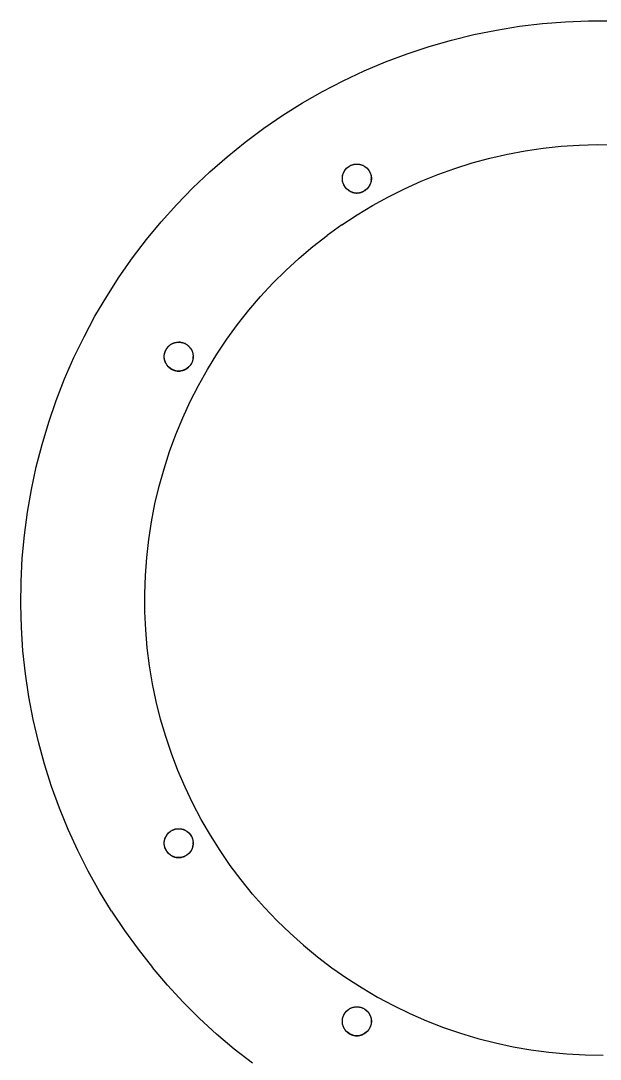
# Model space of a CAD drawing. Header units: millimetres. Extents: x -65 to 188, y -225 to 38.
# Drawn here: x -50 to 0, y -149.6 to -60 of the extents above; entities that cross this region are included whole.
import ezdxf

# ---------------------------------------------------------------- set-up
doc = ezdxf.new("R2010")
doc.units = ezdxf.units.MM
doc.layers.add('FRONT_XZ', color=7, linetype='Continuous')

msp = doc.modelspace()

# ---------------------------------------------------------------- linework, layer by layer
for centre in [(-21, -73.627), (-36.373, -89), (-36.373, -131), (-21, -146.373)]:
    msp.add_circle(centre, 1.25)
at = {"layer": 'FRONT_XZ'}
for p, q in [((-2.996, -60.09), (-0.999, -60.01)), ((-0.999, -60.01), (0.999, -60.01)), ((-10.903, -61.203), (-8.945, -60.807)), ((-8.945, -60.807), (-6.972, -60.488)), ((-6.972, -60.488), (-4.988, -60.249)), ((-4.988, -60.249), (-2.996, -60.09)), ((-14.765, -62.23), (-12.844, -61.678)), ((-12.844, -61.678), (-10.903, -61.203)), ((-16.662, -62.858), (-14.765, -62.23)), ((-20.373, -64.339), (-18.533, -63.561)), ((-18.533, -63.561), (-16.662, -62.858)), ((-22.182, -65.19), (-20.373, -64.339)), ((-23.955, -66.112), (-22.182, -65.19)), ((-25.689, -67.104), (-23.955, -66.112)), ((-27.383, -68.165), (-25.689, -67.104)), ((-29.032, -69.292), (-27.383, -68.165)), ((-30.636, -70.485), (-29.032, -69.292)), ((-32.19, -71.741), (-30.636, -70.485)), ((-3.372, -70.845), (-1.813, -70.742)), ((-1.813, -70.742), (-0.251, -70.701)), ((-0.251, -70.701), (1.312, -70.722)), ((-9.532, -71.873), (-8.008, -71.525)), ((-8.008, -71.525), (-6.472, -71.237)), ((-6.472, -71.237), (-4.926, -71.01)), ((-4.926, -71.01), (-3.372, -70.845)), ((-33.694, -73.058), (-32.19, -71.741)), ((-21.763, -72.637), (-21.723, -72.607)), ((-21.723, -72.607), (-21.681, -72.579)), ((-21.681, -72.579), (-21.639, -72.553)), ((-21.639, -72.553), (-21.596, -72.528)), ((-21.596, -72.528), (-21.552, -72.505)), ((-21.552, -72.505), (-21.507, -72.484)), ((-21.507, -72.484), (-21.461, -72.465)), ((-21.461, -72.465), (-21.415, -72.448)), ((-21.415, -72.448), (-21.367, -72.432)), ((-21.367, -72.432), (-21.32, -72.418)), ((-21.32, -72.418), (-21.271, -72.407)), ((-21.271, -72.407), (-21.222, -72.397)), ((-21.222, -72.397), (-21.173, -72.389)), ((-21.173, -72.389), (-21.124, -72.383)), ((-21.124, -72.383), (-21.075, -72.379)), ((-21.075, -72.379), (-21.025, -72.377)), ((-21.025, -72.377), (-20.975, -72.377)), ((-20.975, -72.377), (-20.925, -72.379)), ((-20.925, -72.379), (-20.876, -72.383)), ((-20.876, -72.383), (-20.827, -72.389)), ((-20.827, -72.389), (-20.778, -72.397)), ((-20.778, -72.397), (-20.729, -72.407)), ((-20.729, -72.407), (-20.68, -72.418)), ((-20.68, -72.418), (-20.633, -72.432)), ((-20.633, -72.432), (-20.585, -72.448)), ((-20.585, -72.448), (-20.539, -72.465)), ((-20.539, -72.465), (-20.493, -72.484)), ((-20.493, -72.484), (-20.448, -72.505)), ((-20.448, -72.505), (-20.404, -72.528)), ((-20.404, -72.528), (-20.361, -72.553)), ((-20.361, -72.553), (-20.319, -72.579)), ((-20.319, -72.579), (-20.277, -72.607)), ((-20.277, -72.607), (-20.237, -72.637)), ((-12.531, -72.751), (-11.04, -72.282)), ((-11.04, -72.282), (-9.532, -71.873)), ((-35.143, -74.433), (-33.694, -73.058)), ((-22.246, -73.528), (-22.241, -73.478)), ((-22.241, -73.478), (-22.234, -73.429)), ((-22.234, -73.429), (-22.225, -73.38)), ((-22.225, -73.38), (-22.215, -73.332)), ((-22.215, -73.332), (-22.202, -73.283)), ((-22.202, -73.283), (-22.187, -73.236)), ((-22.187, -73.236), (-22.171, -73.189)), ((-22.171, -73.189), (-22.152, -73.143)), ((-22.152, -73.143), (-22.132, -73.097)), ((-22.132, -73.097), (-22.11, -73.053)), ((-22.11, -73.053), (-22.087, -73.009)), ((-22.087, -73.009), (-22.061, -72.966)), ((-22.061, -72.966), (-22.034, -72.925)), ((-22.034, -72.925), (-22.005, -72.884)), ((-22.005, -72.884), (-21.975, -72.845)), ((-21.975, -72.845), (-21.943, -72.807)), ((-21.943, -72.807), (-21.91, -72.77)), ((-21.91, -72.77), (-21.875, -72.734)), ((-21.875, -72.734), (-21.839, -72.7)), ((-21.839, -72.7), (-21.801, -72.668)), ((-21.801, -72.668), (-21.763, -72.637)), ((-20.199, -72.668), (-20.237, -72.637)), ((-20.161, -72.7), (-20.199, -72.668)), ((-20.125, -72.734), (-20.161, -72.7)), ((-20.125, -72.734), (-20.09, -72.77)), ((-20.09, -72.77), (-20.057, -72.807)), ((-20.057, -72.807), (-20.025, -72.845)), ((-20.025, -72.845), (-19.995, -72.884)), ((-19.995, -72.884), (-19.966, -72.925)), ((-19.966, -72.925), (-19.939, -72.966)), ((-19.913, -73.009), (-19.939, -72.966)), ((-19.89, -73.053), (-19.913, -73.009)), ((-19.89, -73.053), (-19.868, -73.097)), ((-19.868, -73.097), (-19.848, -73.143)), ((-19.848, -73.143), (-19.829, -73.189)), ((-19.829, -73.189), (-19.813, -73.236)), ((-19.813, -73.236), (-19.798, -73.283)), ((-19.798, -73.283), (-19.785, -73.332)), ((-19.785, -73.332), (-19.775, -73.38)), ((-19.775, -73.38), (-19.766, -73.429)), ((-19.766, -73.429), (-19.759, -73.478)), ((-19.759, -73.478), (-19.754, -73.528)), ((-15.451, -73.865), (-14.002, -73.279)), ((-14.002, -73.279), (-12.531, -72.751)), ((-22.25, -73.627), (-22.249, -73.577)), ((-22.249, -73.677), (-22.25, -73.627)), ((-22.249, -73.577), (-22.246, -73.528)), ((-22.246, -73.726), (-22.249, -73.677)), ((-22.241, -73.776), (-22.246, -73.726)), ((-22.234, -73.825), (-22.241, -73.776)), ((-22.225, -73.874), (-22.234, -73.825)), ((-22.215, -73.922), (-22.225, -73.874)), ((-22.202, -73.97), (-22.215, -73.922)), ((-22.187, -74.018), (-22.202, -73.97)), ((-22.171, -74.065), (-22.187, -74.018)), ((-22.152, -74.111), (-22.171, -74.065)), ((-22.132, -74.156), (-22.152, -74.111)), ((-22.11, -74.201), (-22.132, -74.156)), ((-22.087, -74.245), (-22.11, -74.201)), ((-22.061, -74.287), (-22.087, -74.245)), ((-22.034, -74.329), (-22.061, -74.287)), ((-22.005, -74.37), (-22.034, -74.329)), ((-21.975, -74.409), (-22.005, -74.37)), ((-20.025, -74.409), (-19.995, -74.37)), ((-19.966, -74.329), (-19.995, -74.37)), ((-19.939, -74.287), (-19.966, -74.329)), ((-19.913, -74.245), (-19.939, -74.287)), ((-19.89, -74.201), (-19.913, -74.245)), ((-19.868, -74.156), (-19.89, -74.201)), ((-19.848, -74.111), (-19.868, -74.156)), ((-19.829, -74.065), (-19.848, -74.111)), ((-19.813, -74.018), (-19.829, -74.065)), ((-19.798, -73.97), (-19.813, -74.018)), ((-19.785, -73.922), (-19.798, -73.97)), ((-19.775, -73.874), (-19.785, -73.922)), ((-19.766, -73.825), (-19.775, -73.874)), ((-19.759, -73.776), (-19.766, -73.825)), ((-19.759, -73.776), (-19.754, -73.726)), ((-19.754, -73.528), (-19.751, -73.577)), ((-19.754, -73.726), (-19.751, -73.677)), ((-19.75, -73.627), (-19.751, -73.577)), ((-19.751, -73.677), (-19.75, -73.627)), ((-16.875, -74.507), (-15.451, -73.865)), ((-36.536, -75.866), (-35.143, -74.433)), ((-21.943, -74.447), (-21.975, -74.409)), ((-21.91, -74.484), (-21.943, -74.447)), ((-21.91, -74.484), (-21.875, -74.52)), ((-21.875, -74.52), (-21.839, -74.554)), ((-21.839, -74.554), (-21.801, -74.586)), ((-21.801, -74.586), (-21.763, -74.617)), ((-21.763, -74.617), (-21.723, -74.647)), ((-21.723, -74.647), (-21.681, -74.675)), ((-21.681, -74.675), (-21.639, -74.701)), ((-21.639, -74.701), (-21.596, -74.726)), ((-21.596, -74.726), (-21.552, -74.748)), ((-21.552, -74.748), (-21.507, -74.77)), ((-21.507, -74.77), (-21.461, -74.789)), ((-21.461, -74.789), (-21.415, -74.806)), ((-21.415, -74.806), (-21.367, -74.822)), ((-21.367, -74.822), (-21.32, -74.835)), ((-21.32, -74.835), (-21.271, -74.847)), ((-21.271, -74.847), (-21.222, -74.857)), ((-21.222, -74.857), (-21.173, -74.865)), ((-21.173, -74.865), (-21.124, -74.871)), ((-21.124, -74.871), (-21.075, -74.875)), ((-21.075, -74.875), (-21.025, -74.877)), ((-21.025, -74.877), (-20.975, -74.877)), ((-20.975, -74.877), (-20.925, -74.875)), ((-20.925, -74.875), (-20.876, -74.871)), ((-20.876, -74.871), (-20.827, -74.865)), ((-20.827, -74.865), (-20.778, -74.857)), ((-20.778, -74.857), (-20.729, -74.847)), ((-20.729, -74.847), (-20.68, -74.835)), ((-20.68, -74.835), (-20.633, -74.822)), ((-20.633, -74.822), (-20.585, -74.806)), ((-20.585, -74.806), (-20.539, -74.789)), ((-20.539, -74.789), (-20.493, -74.77)), ((-20.493, -74.77), (-20.448, -74.748)), ((-20.448, -74.748), (-20.404, -74.726)), ((-20.404, -74.726), (-20.361, -74.701)), ((-20.361, -74.701), (-20.319, -74.675)), ((-20.319, -74.675), (-20.277, -74.647)), ((-20.277, -74.647), (-20.237, -74.617)), ((-20.237, -74.617), (-20.199, -74.586)), ((-20.199, -74.586), (-20.161, -74.554)), ((-20.161, -74.554), (-20.125, -74.52)), ((-20.125, -74.52), (-20.09, -74.484)), ((-20.09, -74.484), (-20.057, -74.447)), ((-20.057, -74.447), (-20.025, -74.409)), ((-19.641, -75.96), (-18.273, -75.206)), ((-18.273, -75.206), (-16.875, -74.507)), ((-37.871, -77.353), (-36.536, -75.866)), ((-20.979, -76.768), (-19.641, -75.96)), ((-22.284, -77.628), (-20.979, -76.768)), ((-39.145, -78.893), (-37.871, -77.353)), ((-22.284, -77.628), (-23.553, -78.54)), ((-24.785, -79.501), (-23.553, -78.54)), ((-40.357, -80.482), (-39.145, -78.893)), ((-25.978, -80.511), (-24.785, -79.501)), ((-41.504, -82.118), (-40.357, -80.482)), ((-27.13, -81.567), (-25.978, -80.511)), ((-28.239, -82.668), (-27.13, -81.567)), ((-42.585, -83.799), (-41.504, -82.118)), ((-29.303, -83.812), (-28.239, -82.668)), ((-43.598, -85.521), (-42.585, -83.799)), ((-30.321, -84.998), (-29.303, -83.812)), ((-31.291, -86.223), (-30.321, -84.998)), ((-44.541, -87.283), (-43.598, -85.521)), ((-32.212, -87.486), (-31.291, -86.223)), ((-45.413, -89.081), (-44.541, -87.283)), ((-36.88, -87.857), (-36.834, -87.838)), ((-36.834, -87.838), (-36.788, -87.821)), ((-36.788, -87.821), (-36.74, -87.805)), ((-36.74, -87.805), (-36.693, -87.792)), ((-36.693, -87.792), (-36.644, -87.78)), ((-36.644, -87.78), (-36.596, -87.77)), ((-36.596, -87.77), (-36.546, -87.762)), ((-36.546, -87.762), (-36.497, -87.756)), ((-36.497, -87.756), (-36.448, -87.752)), ((-36.448, -87.752), (-36.398, -87.75)), ((-36.398, -87.75), (-36.348, -87.75)), ((-36.299, -87.752), (-36.348, -87.75)), ((-36.249, -87.756), (-36.299, -87.752)), ((-36.249, -87.756), (-36.2, -87.762)), ((-36.2, -87.762), (-36.151, -87.77)), ((-36.151, -87.77), (-36.102, -87.78)), ((-36.102, -87.78), (-36.054, -87.792)), ((-36.054, -87.792), (-36.006, -87.805)), ((-36.006, -87.805), (-35.959, -87.821)), ((-35.959, -87.821), (-35.912, -87.838)), ((-35.912, -87.838), (-35.866, -87.857)), ((-33.082, -88.784), (-32.212, -87.486)), ((-37.598, -88.753), (-37.588, -88.705)), ((-37.588, -88.705), (-37.575, -88.657)), ((-37.575, -88.657), (-37.56, -88.609)), ((-37.56, -88.609), (-37.544, -88.562)), ((-37.544, -88.562), (-37.526, -88.516)), ((-37.526, -88.516), (-37.505, -88.47)), ((-37.505, -88.47), (-37.483, -88.426)), ((-37.483, -88.426), (-37.46, -88.382)), ((-37.46, -88.382), (-37.434, -88.339)), ((-37.434, -88.339), (-37.407, -88.298)), ((-37.407, -88.298), (-37.378, -88.257)), ((-37.378, -88.257), (-37.348, -88.218)), ((-37.348, -88.218), (-37.316, -88.18)), ((-37.316, -88.18), (-37.283, -88.143)), ((-37.283, -88.143), (-37.248, -88.107)), ((-37.248, -88.107), (-37.212, -88.073)), ((-37.212, -88.073), (-37.174, -88.041)), ((-37.174, -88.041), (-37.136, -88.01)), ((-37.136, -88.01), (-37.096, -87.98)), ((-37.096, -87.98), (-37.055, -87.952)), ((-37.055, -87.952), (-37.012, -87.926)), ((-37.012, -87.926), (-36.969, -87.901)), ((-36.969, -87.901), (-36.925, -87.878)), ((-36.925, -87.878), (-36.88, -87.857)), ((-35.821, -87.878), (-35.866, -87.857)), ((-35.777, -87.901), (-35.821, -87.878)), ((-35.777, -87.901), (-35.734, -87.926)), ((-35.734, -87.926), (-35.692, -87.952)), ((-35.692, -87.952), (-35.65, -87.98)), ((-35.65, -87.98), (-35.61, -88.01)), ((-35.61, -88.01), (-35.572, -88.041)), ((-35.572, -88.041), (-35.534, -88.073)), ((-35.534, -88.073), (-35.498, -88.107)), ((-35.498, -88.107), (-35.463, -88.143)), ((-35.463, -88.143), (-35.43, -88.18)), ((-35.43, -88.18), (-35.398, -88.218)), ((-35.368, -88.257), (-35.398, -88.218)), ((-35.339, -88.298), (-35.368, -88.257)), ((-35.339, -88.298), (-35.312, -88.339)), ((-35.312, -88.339), (-35.286, -88.382)), ((-35.286, -88.382), (-35.263, -88.426)), ((-35.263, -88.426), (-35.241, -88.47)), ((-35.241, -88.47), (-35.221, -88.516)), ((-35.221, -88.516), (-35.202, -88.562)), ((-35.202, -88.562), (-35.186, -88.609)), ((-35.186, -88.609), (-35.171, -88.657)), ((-35.171, -88.657), (-35.158, -88.705)), ((-35.158, -88.705), (-35.148, -88.753)), ((-46.213, -90.912), (-45.413, -89.081)), ((-37.623, -89), (-37.622, -88.95)), ((-37.622, -89.05), (-37.623, -89)), ((-37.622, -88.95), (-37.619, -88.901)), ((-37.619, -89.099), (-37.622, -89.05)), ((-37.619, -88.901), (-37.614, -88.851)), ((-37.614, -89.149), (-37.619, -89.099)), ((-37.614, -88.851), (-37.607, -88.802)), ((-37.607, -89.198), (-37.614, -89.149)), ((-37.607, -88.802), (-37.598, -88.753)), ((-37.598, -89.247), (-37.607, -89.198)), ((-37.588, -89.295), (-37.598, -89.247)), ((-37.575, -89.343), (-37.588, -89.295)), ((-37.56, -89.391), (-37.575, -89.343)), ((-37.544, -89.438), (-37.56, -89.391)), ((-37.526, -89.484), (-37.544, -89.438)), ((-37.505, -89.53), (-37.526, -89.484)), ((-37.483, -89.574), (-37.505, -89.53)), ((-37.46, -89.618), (-37.483, -89.574)), ((-37.434, -89.661), (-37.46, -89.618)), ((-35.286, -89.618), (-35.312, -89.661)), ((-35.263, -89.574), (-35.286, -89.618)), ((-35.241, -89.53), (-35.263, -89.574)), ((-35.221, -89.484), (-35.241, -89.53)), ((-35.202, -89.438), (-35.221, -89.484)), ((-35.186, -89.391), (-35.202, -89.438)), ((-35.171, -89.343), (-35.186, -89.391)), ((-35.158, -89.295), (-35.171, -89.343)), ((-35.148, -89.247), (-35.158, -89.295)), ((-35.148, -88.753), (-35.139, -88.802)), ((-35.139, -89.198), (-35.148, -89.247)), ((-35.139, -88.802), (-35.132, -88.851)), ((-35.132, -89.149), (-35.139, -89.198)), ((-35.132, -88.851), (-35.127, -88.901)), ((-35.127, -89.099), (-35.132, -89.149)), ((-35.127, -88.901), (-35.124, -88.95)), ((-35.127, -89.099), (-35.124, -89.05)), ((-35.124, -88.95), (-35.123, -89)), ((-35.124, -89.05), (-35.123, -89)), ((-33.899, -90.116), (-33.082, -88.784)), ((-37.407, -89.702), (-37.434, -89.661)), ((-37.378, -89.743), (-37.407, -89.702)), ((-37.348, -89.782), (-37.378, -89.743)), ((-37.316, -89.82), (-37.348, -89.782)), ((-37.283, -89.857), (-37.316, -89.82)), ((-37.283, -89.857), (-37.248, -89.893)), ((-37.248, -89.893), (-37.212, -89.927)), ((-37.212, -89.927), (-37.174, -89.959)), ((-37.174, -89.959), (-37.136, -89.99)), ((-37.136, -89.99), (-37.096, -90.02)), ((-37.096, -90.02), (-37.055, -90.048)), ((-37.055, -90.048), (-37.012, -90.074)), ((-37.012, -90.074), (-36.969, -90.099)), ((-36.969, -90.099), (-36.925, -90.122)), ((-36.925, -90.122), (-36.88, -90.143)), ((-36.88, -90.143), (-36.834, -90.162)), ((-36.834, -90.162), (-36.788, -90.179)), ((-36.788, -90.179), (-36.74, -90.195)), ((-36.74, -90.195), (-36.693, -90.208)), ((-36.693, -90.208), (-36.644, -90.22)), ((-36.644, -90.22), (-36.596, -90.23)), ((-36.596, -90.23), (-36.546, -90.238)), ((-36.546, -90.238), (-36.497, -90.244)), ((-36.497, -90.244), (-36.448, -90.248)), ((-36.448, -90.248), (-36.398, -90.25)), ((-36.398, -90.25), (-36.348, -90.25)), ((-36.348, -90.25), (-36.299, -90.248)), ((-36.299, -90.248), (-36.249, -90.244)), ((-36.249, -90.244), (-36.2, -90.238)), ((-36.151, -90.23), (-36.2, -90.238)), ((-36.102, -90.22), (-36.151, -90.23)), ((-36.054, -90.208), (-36.102, -90.22)), ((-36.054, -90.208), (-36.006, -90.195)), ((-36.006, -90.195), (-35.959, -90.179)), ((-35.959, -90.179), (-35.912, -90.162)), ((-35.912, -90.162), (-35.866, -90.143)), ((-35.866, -90.143), (-35.821, -90.122)), ((-35.821, -90.122), (-35.777, -90.099)), ((-35.777, -90.099), (-35.734, -90.074)), ((-35.734, -90.074), (-35.692, -90.048)), ((-35.692, -90.048), (-35.65, -90.02)), ((-35.65, -90.02), (-35.61, -89.99)), ((-35.61, -89.99), (-35.572, -89.959)), ((-35.572, -89.959), (-35.534, -89.927)), ((-35.534, -89.927), (-35.498, -89.893)), ((-35.498, -89.893), (-35.463, -89.857)), ((-35.463, -89.857), (-35.43, -89.82)), ((-35.398, -89.782), (-35.43, -89.82)), ((-35.368, -89.743), (-35.398, -89.782)), ((-35.339, -89.702), (-35.368, -89.743)), ((-35.312, -89.661), (-35.339, -89.702)), ((-34.663, -91.48), (-33.899, -90.116)), ((-46.939, -92.774), (-46.213, -90.912)), ((-35.371, -92.872), (-34.663, -91.48)), ((-47.59, -94.663), (-46.939, -92.774)), ((-36.024, -94.292), (-35.371, -92.872)), ((-48.165, -96.577), (-47.59, -94.663)), ((-36.62, -95.737), (-36.024, -94.292)), ((-37.158, -97.204), (-36.62, -95.737)), ((-48.663, -98.513), (-48.165, -96.577)), ((-37.638, -98.691), (-37.158, -97.204)), ((-49.083, -100.466), (-48.663, -98.513)), ((-38.058, -100.197), (-37.638, -98.691)), ((-38.417, -101.718), (-38.058, -100.197)), ((-49.424, -102.435), (-49.083, -100.466)), ((-38.716, -103.251), (-38.417, -101.718)), ((-49.687, -104.416), (-49.424, -102.435)), ((-38.954, -104.796), (-38.716, -103.251)), ((-49.871, -106.406), (-49.687, -104.416)), ((-39.13, -106.349), (-38.954, -104.796)), ((-49.974, -108.402), (-49.871, -106.406)), ((-39.244, -107.907), (-39.13, -106.349)), ((-49.998, -110.4), (-49.974, -108.402)), ((-39.296, -109.469), (-39.244, -107.907)), ((-39.286, -111.032), (-39.296, -109.469)), ((-49.942, -112.397), (-49.998, -110.4)), ((-39.214, -112.593), (-39.286, -111.032)), ((-49.807, -114.391), (-49.942, -112.397)), ((-39.08, -114.15), (-39.214, -112.593)), ((-49.592, -116.378), (-49.807, -114.391)), ((-38.884, -115.7), (-39.08, -114.15)), ((-49.297, -118.354), (-49.592, -116.378)), ((-38.627, -117.242), (-38.884, -115.7)), ((-38.309, -118.772), (-38.627, -117.242)), ((-48.924, -120.318), (-49.297, -118.354)), ((-37.93, -120.288), (-38.309, -118.772)), ((-48.473, -122.264), (-48.924, -120.318)), ((-37.491, -121.788), (-37.93, -120.288)), ((-36.992, -123.269), (-37.491, -121.788)), ((-47.944, -124.191), (-48.473, -122.264)), ((-36.436, -124.729), (-36.992, -123.269)), ((-47.338, -126.096), (-47.944, -124.191)), ((-35.821, -126.166), (-36.436, -124.729)), ((-46.657, -127.975), (-47.338, -126.096)), ((-35.15, -127.577), (-35.821, -126.166)), ((-45.902, -129.825), (-46.657, -127.975)), ((-34.424, -128.961), (-35.15, -127.577)), ((-33.642, -130.314), (-34.424, -128.961)), ((-45.073, -131.643), (-45.902, -129.825)), ((-37.096, -129.98), (-37.055, -129.952)), ((-37.055, -129.952), (-37.012, -129.926)), ((-37.012, -129.926), (-36.969, -129.901)), ((-36.969, -129.901), (-36.925, -129.878)), ((-36.925, -129.878), (-36.88, -129.857)), ((-36.88, -129.857), (-36.834, -129.838)), ((-36.834, -129.838), (-36.788, -129.821)), ((-36.788, -129.821), (-36.74, -129.805)), ((-36.693, -129.792), (-36.74, -129.805)), ((-36.644, -129.78), (-36.693, -129.792)), ((-36.644, -129.78), (-36.596, -129.77)), ((-36.596, -129.77), (-36.546, -129.762)), ((-36.546, -129.762), (-36.497, -129.756)), ((-36.497, -129.756), (-36.448, -129.752)), ((-36.448, -129.752), (-36.398, -129.75)), ((-36.398, -129.75), (-36.348, -129.75)), ((-36.348, -129.75), (-36.299, -129.752)), ((-36.299, -129.752), (-36.249, -129.756)), ((-36.249, -129.756), (-36.2, -129.762)), ((-36.2, -129.762), (-36.151, -129.77)), ((-36.151, -129.77), (-36.102, -129.78)), ((-36.102, -129.78), (-36.054, -129.792)), ((-36.054, -129.792), (-36.006, -129.805)), ((-35.959, -129.821), (-36.006, -129.805)), ((-35.912, -129.838), (-35.959, -129.821)), ((-35.912, -129.838), (-35.866, -129.857)), ((-35.866, -129.857), (-35.821, -129.878)), ((-35.821, -129.878), (-35.777, -129.901)), ((-35.777, -129.901), (-35.734, -129.926)), ((-35.734, -129.926), (-35.692, -129.952)), ((-35.692, -129.952), (-35.65, -129.98)), ((-37.619, -130.901), (-37.614, -130.851)), ((-37.614, -130.851), (-37.607, -130.802)), ((-37.607, -130.802), (-37.598, -130.753)), ((-37.598, -130.753), (-37.588, -130.705)), ((-37.588, -130.705), (-37.575, -130.657)), ((-37.575, -130.657), (-37.56, -130.609)), ((-37.56, -130.609), (-37.544, -130.562)), ((-37.544, -130.562), (-37.526, -130.516)), ((-37.526, -130.516), (-37.505, -130.47)), ((-37.505, -130.47), (-37.483, -130.426)), ((-37.483, -130.426), (-37.46, -130.382)), ((-37.46, -130.382), (-37.434, -130.339)), ((-37.434, -130.339), (-37.407, -130.298)), ((-37.407, -130.298), (-37.378, -130.257)), ((-37.378, -130.257), (-37.348, -130.218)), ((-37.348, -130.218), (-37.316, -130.18)), ((-37.316, -130.18), (-37.283, -130.143)), ((-37.283, -130.143), (-37.248, -130.107)), ((-37.248, -130.107), (-37.212, -130.073)), ((-37.174, -130.041), (-37.212, -130.073)), ((-37.136, -130.01), (-37.174, -130.041)), ((-37.136, -130.01), (-37.096, -129.98)), ((-35.65, -129.98), (-35.61, -130.01)), ((-35.61, -130.01), (-35.572, -130.041)), ((-35.572, -130.041), (-35.534, -130.073)), ((-35.534, -130.073), (-35.498, -130.107)), ((-35.498, -130.107), (-35.463, -130.143)), ((-35.463, -130.143), (-35.43, -130.18)), ((-35.43, -130.18), (-35.398, -130.218)), ((-35.398, -130.218), (-35.368, -130.257)), ((-35.368, -130.257), (-35.339, -130.298)), ((-35.339, -130.298), (-35.312, -130.339)), ((-35.286, -130.382), (-35.312, -130.339)), ((-35.263, -130.426), (-35.286, -130.382)), ((-35.263, -130.426), (-35.241, -130.47)), ((-35.241, -130.47), (-35.221, -130.516)), ((-35.221, -130.516), (-35.202, -130.562)), ((-35.202, -130.562), (-35.186, -130.609)), ((-35.186, -130.609), (-35.171, -130.657)), ((-35.171, -130.657), (-35.158, -130.705)), ((-35.158, -130.705), (-35.148, -130.753)), ((-35.148, -130.753), (-35.139, -130.802)), ((-35.139, -130.802), (-35.132, -130.851)), ((-35.132, -130.851), (-35.127, -130.901)), ((-32.808, -131.636), (-33.642, -130.314)), ((-44.172, -133.427), (-45.073, -131.643)), ((-37.623, -131), (-37.622, -130.95)), ((-37.622, -131.05), (-37.623, -131)), ((-37.622, -130.95), (-37.619, -130.901)), ((-37.619, -131.099), (-37.622, -131.05)), ((-37.614, -131.149), (-37.619, -131.099)), ((-37.607, -131.198), (-37.614, -131.149)), ((-37.598, -131.247), (-37.607, -131.198)), ((-37.588, -131.295), (-37.598, -131.247)), ((-37.575, -131.343), (-37.588, -131.295)), ((-37.56, -131.391), (-37.575, -131.343)), ((-37.544, -131.438), (-37.56, -131.391)), ((-37.526, -131.484), (-37.544, -131.438)), ((-37.505, -131.53), (-37.526, -131.484)), ((-37.483, -131.574), (-37.505, -131.53)), ((-37.46, -131.618), (-37.483, -131.574)), ((-37.434, -131.661), (-37.46, -131.618)), ((-37.407, -131.702), (-37.434, -131.661)), ((-37.378, -131.743), (-37.407, -131.702)), ((-37.348, -131.782), (-37.378, -131.743)), ((-35.368, -131.743), (-35.398, -131.782)), ((-35.339, -131.702), (-35.368, -131.743)), ((-35.312, -131.661), (-35.339, -131.702)), ((-35.286, -131.618), (-35.312, -131.661)), ((-35.263, -131.574), (-35.286, -131.618)), ((-35.241, -131.53), (-35.263, -131.574)), ((-35.221, -131.484), (-35.241, -131.53)), ((-35.202, -131.438), (-35.221, -131.484)), ((-35.186, -131.391), (-35.202, -131.438)), ((-35.171, -131.343), (-35.186, -131.391)), ((-35.158, -131.295), (-35.171, -131.343)), ((-35.158, -131.295), (-35.148, -131.247)), ((-35.148, -131.247), (-35.139, -131.198)), ((-35.132, -131.149), (-35.139, -131.198)), ((-35.127, -131.099), (-35.132, -131.149)), ((-35.127, -130.901), (-35.124, -130.95)), ((-35.124, -131.05), (-35.127, -131.099)), ((-35.123, -131), (-35.124, -130.95)), ((-35.124, -131.05), (-35.123, -131)), ((-31.922, -132.923), (-32.808, -131.636)), ((-37.316, -131.82), (-37.348, -131.782)), ((-37.283, -131.857), (-37.316, -131.82)), ((-37.283, -131.857), (-37.248, -131.893)), ((-37.248, -131.893), (-37.212, -131.927)), ((-37.212, -131.927), (-37.174, -131.959)), ((-37.174, -131.959), (-37.136, -131.99)), ((-37.136, -131.99), (-37.096, -132.02)), ((-37.096, -132.02), (-37.055, -132.048)), ((-37.055, -132.048), (-37.012, -132.074)), ((-37.012, -132.074), (-36.969, -132.099)), ((-36.969, -132.099), (-36.925, -132.122)), ((-36.925, -132.122), (-36.88, -132.143)), ((-36.88, -132.143), (-36.834, -132.162)), ((-36.834, -132.162), (-36.788, -132.179)), ((-36.788, -132.179), (-36.74, -132.195)), ((-36.74, -132.195), (-36.693, -132.208)), ((-36.693, -132.208), (-36.644, -132.22)), ((-36.644, -132.22), (-36.596, -132.23)), ((-36.596, -132.23), (-36.546, -132.238)), ((-36.546, -132.238), (-36.497, -132.244)), ((-36.497, -132.244), (-36.448, -132.248)), ((-36.448, -132.248), (-36.398, -132.25)), ((-36.398, -132.25), (-36.348, -132.25)), ((-36.348, -132.25), (-36.299, -132.248)), ((-36.299, -132.248), (-36.249, -132.244)), ((-36.249, -132.244), (-36.2, -132.238)), ((-36.2, -132.238), (-36.151, -132.23)), ((-36.151, -132.23), (-36.102, -132.22)), ((-36.054, -132.208), (-36.102, -132.22)), ((-36.006, -132.195), (-36.054, -132.208)), ((-35.959, -132.179), (-36.006, -132.195)), ((-35.959, -132.179), (-35.912, -132.162)), ((-35.912, -132.162), (-35.866, -132.143)), ((-35.821, -132.122), (-35.866, -132.143)), ((-35.777, -132.099), (-35.821, -132.122)), ((-35.734, -132.074), (-35.777, -132.099)), ((-35.692, -132.048), (-35.734, -132.074)), ((-35.65, -132.02), (-35.692, -132.048)), ((-35.61, -131.99), (-35.65, -132.02)), ((-35.572, -131.959), (-35.61, -131.99)), ((-35.534, -131.927), (-35.572, -131.959)), ((-35.534, -131.927), (-35.498, -131.893)), ((-35.498, -131.893), (-35.463, -131.857)), ((-35.43, -131.82), (-35.463, -131.857)), ((-35.398, -131.782), (-35.43, -131.82)), ((-43.201, -135.173), (-44.172, -133.427)), ((-30.986, -134.174), (-31.922, -132.923)), ((-30, -135.387), (-30.986, -134.174)), ((-42.16, -136.879), (-43.201, -135.173)), ((-28.967, -136.559), (-30, -135.387)), ((-42.16, -136.879), (-41.053, -138.542)), ((-27.888, -137.69), (-28.967, -136.559)), ((-27.888, -137.69), (-26.765, -138.777)), ((-41.053, -138.542), (-39.879, -140.16)), ((-26.765, -138.777), (-25.6, -139.818)), ((-25.6, -139.818), (-24.394, -140.812)), ((-39.879, -140.16), (-38.642, -141.73)), ((-24.394, -140.812), (-23.15, -141.758)), ((-37.344, -143.248), (-38.642, -141.73)), ((-23.15, -141.758), (-21.869, -142.653)), ((-35.985, -144.714), (-37.344, -143.248)), ((-21.869, -142.653), (-20.554, -143.497)), ((-20.554, -143.497), (-19.206, -144.287)), ((-19.206, -144.287), (-17.827, -145.024)), ((-34.569, -146.124), (-35.985, -144.714)), ((-21.507, -145.23), (-21.461, -145.211)), ((-21.461, -145.211), (-21.415, -145.194)), ((-21.415, -145.194), (-21.367, -145.178)), ((-21.367, -145.178), (-21.32, -145.165)), ((-21.32, -145.165), (-21.271, -145.153)), ((-21.271, -145.153), (-21.222, -145.143)), ((-21.222, -145.143), (-21.173, -145.135)), ((-21.173, -145.135), (-21.124, -145.129)), ((-21.124, -145.129), (-21.075, -145.125)), ((-21.075, -145.125), (-21.025, -145.123)), ((-21.025, -145.123), (-20.975, -145.123)), ((-20.975, -145.123), (-20.925, -145.125)), ((-20.925, -145.125), (-20.876, -145.129)), ((-20.876, -145.129), (-20.827, -145.135)), ((-20.827, -145.135), (-20.778, -145.143)), ((-20.778, -145.143), (-20.729, -145.153)), ((-20.729, -145.153), (-20.68, -145.165)), ((-20.68, -145.165), (-20.633, -145.178)), ((-20.633, -145.178), (-20.585, -145.194)), ((-20.585, -145.194), (-20.539, -145.211)), ((-20.539, -145.211), (-20.493, -145.23)), ((-17.827, -145.024), (-16.421, -145.705)), ((-22.225, -146.126), (-22.215, -146.078)), ((-22.215, -146.078), (-22.202, -146.03)), ((-22.202, -146.03), (-22.187, -145.982)), ((-22.187, -145.982), (-22.171, -145.935)), ((-22.171, -145.935), (-22.152, -145.889)), ((-22.152, -145.889), (-22.132, -145.844)), ((-22.132, -145.844), (-22.11, -145.799)), ((-22.11, -145.799), (-22.087, -145.755)), ((-22.087, -145.755), (-22.061, -145.713)), ((-22.061, -145.713), (-22.034, -145.671)), ((-22.034, -145.671), (-22.005, -145.63)), ((-22.005, -145.63), (-21.975, -145.591)), ((-21.975, -145.591), (-21.943, -145.553)), ((-21.943, -145.553), (-21.91, -145.516)), ((-21.91, -145.516), (-21.875, -145.48)), ((-21.875, -145.48), (-21.839, -145.446)), ((-21.839, -145.446), (-21.801, -145.414)), ((-21.801, -145.414), (-21.763, -145.383)), ((-21.763, -145.383), (-21.723, -145.353)), ((-21.723, -145.353), (-21.681, -145.325)), ((-21.681, -145.325), (-21.639, -145.299)), ((-21.639, -145.299), (-21.596, -145.274)), ((-21.596, -145.274), (-21.552, -145.252)), ((-21.552, -145.252), (-21.507, -145.23)), ((-20.493, -145.23), (-20.448, -145.252)), ((-20.448, -145.252), (-20.404, -145.274)), ((-20.404, -145.274), (-20.361, -145.299)), ((-20.361, -145.299), (-20.319, -145.325)), ((-20.319, -145.325), (-20.277, -145.353)), ((-20.277, -145.353), (-20.237, -145.383)), ((-20.237, -145.383), (-20.199, -145.414)), ((-20.199, -145.414), (-20.161, -145.446)), ((-20.161, -145.446), (-20.125, -145.48)), ((-20.125, -145.48), (-20.09, -145.516)), ((-20.09, -145.516), (-20.057, -145.553)), ((-20.057, -145.553), (-20.025, -145.591)), ((-20.025, -145.591), (-19.995, -145.63)), ((-19.995, -145.63), (-19.966, -145.671)), ((-19.966, -145.671), (-19.939, -145.713)), ((-19.939, -145.713), (-19.913, -145.755)), ((-19.89, -145.799), (-19.913, -145.755)), ((-19.868, -145.844), (-19.89, -145.799)), ((-19.868, -145.844), (-19.848, -145.889)), ((-19.848, -145.889), (-19.829, -145.935)), ((-19.829, -145.935), (-19.813, -145.982)), ((-19.813, -145.982), (-19.798, -146.03)), ((-19.798, -146.03), (-19.785, -146.078)), ((-19.785, -146.078), (-19.775, -146.126)), ((-16.421, -145.705), (-14.988, -146.33)), ((-34.569, -146.124), (-33.098, -147.477)), ((-22.25, -146.373), (-22.249, -146.323)), ((-22.249, -146.423), (-22.25, -146.373)), ((-22.249, -146.323), (-22.246, -146.274)), ((-22.246, -146.472), (-22.249, -146.423)), ((-22.246, -146.274), (-22.241, -146.224)), ((-22.241, -146.522), (-22.246, -146.472)), ((-22.241, -146.224), (-22.234, -146.175)), ((-22.234, -146.571), (-22.241, -146.522)), ((-22.234, -146.175), (-22.225, -146.126)), ((-22.225, -146.62), (-22.234, -146.571)), ((-22.215, -146.668), (-22.225, -146.62)), ((-22.202, -146.717), (-22.215, -146.668)), ((-22.187, -146.764), (-22.202, -146.717)), ((-22.171, -146.811), (-22.187, -146.764)), ((-22.152, -146.857), (-22.171, -146.811)), ((-22.132, -146.903), (-22.152, -146.857)), ((-22.11, -146.947), (-22.132, -146.903)), ((-22.087, -146.991), (-22.11, -146.947)), ((-22.061, -147.034), (-22.087, -146.991)), ((-19.913, -146.991), (-19.939, -147.034)), ((-19.89, -146.947), (-19.913, -146.991)), ((-19.868, -146.903), (-19.89, -146.947)), ((-19.848, -146.857), (-19.868, -146.903)), ((-19.829, -146.811), (-19.848, -146.857)), ((-19.813, -146.764), (-19.829, -146.811)), ((-19.798, -146.717), (-19.813, -146.764)), ((-19.785, -146.668), (-19.798, -146.717)), ((-19.775, -146.62), (-19.785, -146.668)), ((-19.775, -146.126), (-19.766, -146.175)), ((-19.766, -146.571), (-19.775, -146.62)), ((-19.766, -146.175), (-19.759, -146.224)), ((-19.759, -146.522), (-19.766, -146.571)), ((-19.759, -146.224), (-19.754, -146.274)), ((-19.754, -146.472), (-19.759, -146.522)), ((-19.754, -146.274), (-19.751, -146.323)), ((-19.751, -146.423), (-19.754, -146.472)), ((-19.751, -146.323), (-19.75, -146.373)), ((-19.75, -146.373), (-19.751, -146.423)), ((-14.988, -146.33), (-13.532, -146.897)), ((-13.532, -146.897), (-12.055, -147.406)), ((-31.574, -148.769), (-33.098, -147.477)), ((-22.034, -147.075), (-22.061, -147.034)), ((-22.005, -147.116), (-22.034, -147.075)), ((-21.975, -147.155), (-22.005, -147.116)), ((-21.943, -147.193), (-21.975, -147.155)), ((-21.91, -147.23), (-21.943, -147.193)), ((-21.91, -147.23), (-21.875, -147.266)), ((-21.875, -147.266), (-21.839, -147.3)), ((-21.839, -147.3), (-21.801, -147.332)), ((-21.801, -147.332), (-21.763, -147.363)), ((-21.763, -147.363), (-21.723, -147.393)), ((-21.723, -147.393), (-21.681, -147.421)), ((-21.681, -147.421), (-21.639, -147.447)), ((-21.639, -147.447), (-21.596, -147.472)), ((-21.596, -147.472), (-21.552, -147.495)), ((-21.552, -147.495), (-21.507, -147.516)), ((-21.507, -147.516), (-21.461, -147.535)), ((-21.461, -147.535), (-21.415, -147.552)), ((-21.415, -147.552), (-21.367, -147.568)), ((-21.367, -147.568), (-21.32, -147.582)), ((-21.32, -147.582), (-21.271, -147.593)), ((-21.271, -147.593), (-21.222, -147.603)), ((-21.222, -147.603), (-21.173, -147.611)), ((-21.173, -147.611), (-21.124, -147.617)), ((-21.124, -147.617), (-21.075, -147.621)), ((-21.075, -147.621), (-21.025, -147.623)), ((-21.025, -147.623), (-20.975, -147.623)), ((-20.975, -147.623), (-20.925, -147.621)), ((-20.925, -147.621), (-20.876, -147.617)), ((-20.876, -147.617), (-20.827, -147.611)), ((-20.827, -147.611), (-20.778, -147.603)), ((-20.778, -147.603), (-20.729, -147.593)), ((-20.729, -147.593), (-20.68, -147.582)), ((-20.68, -147.582), (-20.633, -147.568)), ((-20.585, -147.552), (-20.633, -147.568)), ((-20.585, -147.552), (-20.539, -147.535)), ((-20.539, -147.535), (-20.493, -147.516)), ((-20.448, -147.495), (-20.493, -147.516)), ((-20.404, -147.472), (-20.448, -147.495)), ((-20.361, -147.447), (-20.404, -147.472)), ((-20.319, -147.421), (-20.361, -147.447)), ((-20.277, -147.393), (-20.319, -147.421)), ((-20.237, -147.363), (-20.277, -147.393)), ((-20.199, -147.332), (-20.237, -147.363)), ((-20.161, -147.3), (-20.199, -147.332)), ((-20.125, -147.266), (-20.161, -147.3)), ((-20.09, -147.23), (-20.125, -147.266)), ((-20.057, -147.193), (-20.09, -147.23)), ((-20.025, -147.155), (-20.057, -147.193)), ((-19.995, -147.116), (-20.025, -147.155)), ((-19.966, -147.075), (-19.995, -147.116)), ((-19.939, -147.034), (-19.966, -147.075)), ((-12.055, -147.406), (-10.558, -147.855)), ((-10.558, -147.855), (-9.045, -148.245)), ((-30, -150), (-31.574, -148.769)), ((-9.045, -148.245), (-7.517, -148.574)), ((-7.517, -148.574), (-5.977, -148.843)), ((-5.977, -148.843), (-4.428, -149.05)), ((-4.428, -149.05), (-2.873, -149.195)), ((-2.873, -149.195), (-1.312, -149.278)), ((-1.312, -149.278), (0.251, -149.299))]:
    msp.add_line(p, q, dxfattribs=at)

doc.saveas('drawing.dxf')
